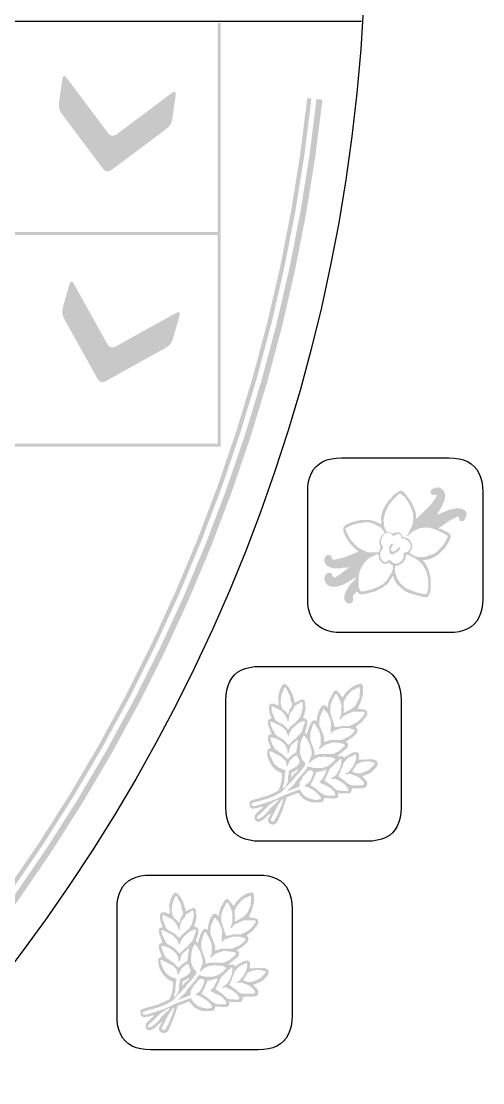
# Model space of a CAD drawing. Header units: millimetres. Extents: x 5 to 414, y 6 to 775.
# Drawn here: x 363.3 to 414.1, y 454.2 to 571.3 of the extents above; entities that cross this region are included whole.
import ezdxf

# ---------------------------------------------------------------- set-up
doc = ezdxf.new("R2010")
doc.units = ezdxf.units.MM
doc.layers.add('CUT', color=1, linetype='Continuous')
doc.layers.add('RASTER', color=7, linetype='Continuous')

msp = doc.modelspace()

# ---------------------------------------------------------------- hatches: boundary and pattern name
at = {"layer": 'RASTER'}
for points in [[(384.962, 571.073), (385.288, 571.073), (385.288, 548.049), (384.962, 548.049)], [(379.857, 563.334), (379.987, 563.422), (380.096, 563.475), (380.185, 563.493), (380.253, 563.476), (380.3, 563.425), (380.327, 563.338), (380.333, 563.217), (380.319, 563.061), (379.955, 560.519), (379.923, 560.349), (379.877, 560.189), (379.816, 560.037), (379.741, 559.893), (379.651, 559.758), (379.547, 559.632), (379.429, 559.514), (379.296, 559.405), (373.284, 554.896), (373.146, 554.806), (373.012, 554.747), (372.883, 554.719), (372.759, 554.721), (372.638, 554.754), (372.522, 554.817), (372.41, 554.911), (372.303, 555.036), (367.794, 561.048), (367.697, 561.19), (367.617, 561.336), (367.552, 561.487), (367.504, 561.642), (367.472, 561.8), (367.456, 561.963), (367.456, 562.13), (367.473, 562.302), (367.836, 564.844), (367.866, 564.998), (367.906, 565.113), (367.956, 565.188), (368.016, 565.224), (368.086, 565.221), (368.166, 565.179), (368.256, 565.098), (368.356, 564.978), (372.865, 558.966), (372.972, 558.841), (373.083, 558.747), (373.2, 558.683), (373.32, 558.65), (373.445, 558.648), (373.574, 558.677), (373.707, 558.736), (373.845, 558.825)], [(395.28, 562.756), (394.491, 556.497), (393.492, 550.267), (392.282, 544.076), (390.863, 537.929), (389.237, 531.833), (387.405, 525.796), (385.37, 519.824), (383.135, 513.925), (380.701, 508.104), (378.071, 502.37), (375.249, 496.727), (372.237, 491.184), (369.04, 485.745), (365.66, 480.418), (362.102, 475.209), (358.369, 470.122), (354.467, 465.165), (350.399, 460.343), (346.17, 455.662), (341.785, 451.126), (337.249, 446.741), (332.568, 442.512), (327.746, 438.444), (322.789, 434.542), (317.702, 430.809), (312.493, 427.251), (307.166, 423.871), (301.727, 420.674), (296.183, 417.662), (290.541, 414.84), (284.807, 412.21), (278.986, 409.776), (273.087, 407.541), (267.115, 405.506), (261.078, 403.674), (254.982, 402.048), (248.835, 400.629), (242.644, 399.419), (236.414, 398.42), (230.155, 397.631), (230.105, 398.096), (236.348, 398.882), (242.562, 399.879), (248.738, 401.086), (254.87, 402.501), (260.95, 404.123), (266.972, 405.95), (272.929, 407.98), (278.813, 410.21), (284.619, 412.638), (290.339, 415.261), (295.968, 418.076), (301.497, 421.08), (306.922, 424.27), (312.236, 427.641), (317.432, 431.19), (322.506, 434.913), (327.451, 438.806), (332.261, 442.864), (336.931, 447.082), (341.455, 451.456), (345.829, 455.98), (350.047, 460.65), (354.105, 465.46), (357.998, 470.405), (361.721, 475.478), (365.27, 480.675), (368.641, 485.989), (371.831, 491.414), (374.835, 496.943), (377.65, 502.572), (380.273, 508.292), (382.701, 514.098), (384.931, 519.982), (386.961, 525.939), (388.787, 531.961), (390.41, 538.041), (391.825, 544.173), (393.032, 550.349), (394.029, 556.563), (394.815, 562.806)], [(396.487, 562.625), (395.693, 556.324), (394.687, 550.055), (393.469, 543.823), (392.041, 537.636), (390.404, 531.5), (388.561, 525.424), (386.513, 519.413), (384.263, 513.475), (381.813, 507.617), (379.166, 501.845), (376.325, 496.166), (373.294, 490.586), (370.076, 485.112), (366.674, 479.751), (363.093, 474.507), (359.336, 469.388), (355.408, 464.398), (351.314, 459.545), (347.057, 454.833), (342.644, 450.267), (338.078, 445.854), (333.366, 441.597), (328.513, 437.503), (323.523, 433.575), (318.404, 429.818), (313.16, 426.237), (307.799, 422.835), (302.325, 419.617), (296.745, 416.586), (291.066, 413.745), (285.294, 411.098), (279.436, 408.648), (273.498, 406.398), (267.487, 404.35), (261.411, 402.507), (255.275, 400.87), (249.088, 399.442), (242.856, 398.224), (236.587, 397.218), (230.286, 396.424), (230.216, 397.074), (236.494, 397.865), (242.742, 398.868), (248.952, 400.081), (255.118, 401.504), (261.232, 403.135), (267.287, 404.972), (273.277, 407.013), (279.194, 409.256), (285.031, 411.697), (290.783, 414.335), (296.443, 417.165), (302.003, 420.186), (307.458, 423.393), (312.801, 426.783), (318.026, 430.352), (323.128, 434.095), (328.1, 438.01), (332.936, 442.09), (337.632, 446.331), (342.182, 450.729), (346.58, 455.279), (350.821, 459.975), (354.901, 464.811), (358.815, 469.783), (362.559, 474.885), (366.128, 480.11), (369.518, 485.453), (372.725, 490.908), (375.746, 496.468), (378.576, 502.128), (381.214, 507.879), (383.655, 513.717), (385.898, 519.634), (387.939, 525.624), (389.776, 531.679), (391.407, 537.793), (392.83, 543.959), (394.043, 550.169), (395.046, 556.417), (395.837, 562.695)], [(361.612, 548.049), (385.288, 548.049), (385.288, 547.723), (361.612, 547.723)], [(384.962, 547.723), (385.288, 547.723), (385.288, 524.699), (384.962, 524.699)], [(380.311, 539.078), (380.451, 539.147), (380.567, 539.185), (380.657, 539.191), (380.722, 539.165), (380.762, 539.107), (380.777, 539.018), (380.766, 538.897), (380.731, 538.745), (380.025, 536.275), (379.97, 536.112), (379.903, 535.959), (379.822, 535.817), (379.728, 535.685), (379.621, 535.563), (379.5, 535.452), (379.367, 535.352), (379.22, 535.261), (372.651, 531.612), (372.502, 531.542), (372.362, 531.501), (372.23, 531.491), (372.107, 531.51), (371.992, 531.559), (371.886, 531.637), (371.788, 531.746), (371.699, 531.884), (368.049, 538.453), (367.972, 538.607), (367.912, 538.763), (367.869, 538.921), (367.842, 539.081), (367.832, 539.243), (367.838, 539.406), (367.861, 539.572), (367.901, 539.739), (368.607, 542.209), (368.657, 542.357), (368.712, 542.465), (368.772, 542.533), (368.836, 542.561), (368.905, 542.548), (368.979, 542.496), (369.057, 542.403), (369.14, 542.27), (372.789, 535.701), (372.878, 535.563), (372.976, 535.454), (373.082, 535.375), (373.197, 535.327), (373.321, 535.307), (373.452, 535.318), (373.593, 535.358), (373.742, 535.429)], [(361.612, 524.699), (385.288, 524.699), (385.288, 524.373), (361.612, 524.373)]]:
    msp.add_hatch(color=7, dxfattribs=at).paths.add_polyline_path(points)
h = msp.add_hatch(color=7, dxfattribs=at)
h.paths.add_polyline_path([(408.944, 519.851), (409.315, 519.87), (409.53, 519.76), (409.791, 519.564), (409.966, 519.219), (409.966, 518.633), (409.901, 518.373), (409.53, 517.572), (409.074, 516.829), (410.422, 517.396), (411.269, 517.591), (411.79, 517.526), (412.135, 517.35), (412.265, 517.22), (412.376, 516.94), (412.226, 516.439), (412.005, 516.204), (411.92, 516.159), (411.575, 516.204), (411.529, 516.615), (411.399, 516.68), (410.533, 516.243), (409.27, 515.358), (409.335, 515.267), (409.445, 515.312), (409.641, 515.247), (410.246, 514.941), (410.572, 514.681), (410.618, 514.401), (410.487, 514.075), (410.246, 513.6), (409.921, 513.144), (409.27, 512.493), (408.664, 512.122), (408.143, 511.926), (407.622, 511.861), (407.557, 511.796), (407.837, 511.49), (408.143, 510.884), (408.404, 509.842), (408.404, 508.605), (408.163, 507.869), (407.948, 507.759), (407.427, 507.824), (406.059, 508.214), (405.454, 508.521), (404.672, 509.237), (404.431, 509.647), (404.256, 510.148), (403.67, 509.237), (403.018, 508.781), (402.283, 508.41), (400.98, 508.084), (400.59, 508.084), (400.283, 508.39), (399.984, 508.104), (399.808, 507.824), (399.873, 507.563), (399.828, 507.283), (399.483, 507.042), (399.137, 507.153), (398.896, 507.498), (398.896, 507.954), (399.027, 508.345), (399.463, 509.081), (400.023, 509.693), (400.179, 509.953), (400.049, 509.927), (399.307, 509.432), (398.701, 509.126), (398.05, 508.931), (397.464, 508.931), (397.054, 509.107), (396.793, 509.432), (396.683, 509.777), (396.793, 510.188), (396.897, 510.344), (397.073, 510.428), (397.269, 510.494), (397.483, 510.383), (397.705, 509.953), (397.79, 509.908), (398.59, 510.409), (399.463, 511.099), (399.092, 511.015), (398.766, 511.015), (398.636, 510.949), (397.659, 510.949), (396.923, 511.255), (396.683, 511.666), (396.683, 511.991), (396.793, 512.206), (396.989, 512.402), (397.203, 512.447), (397.418, 512.336), (397.575, 511.972), (397.659, 511.926), (397.985, 511.926), (398.962, 512.187), (400.134, 512.642), (400.459, 512.838), (400.114, 513.079), (399.593, 513.6), (399.268, 514.055), (399.027, 514.466), (398.766, 515.117), (398.812, 515.527), (399.137, 515.788), (399.548, 515.963), (400.134, 516.159), (400.785, 516.289), (401.697, 516.289), (402.348, 516.094), (402.979, 515.788), (402.934, 516.68), (403.129, 517.331), (403.435, 517.936), (403.696, 518.327), (404.412, 519.109), (405.083, 519.545), (405.363, 519.434), (405.623, 519.174), (406.274, 518.262), (406.711, 517.266), (406.776, 517.005), (406.776, 516.484), (406.841, 516.419), (408.358, 517.897), (408.879, 518.614), (409.055, 518.959), (409.035, 519.069), (408.925, 519.089), (408.794, 519.024), (408.514, 519.069), (408.404, 519.219), (408.404, 519.415), (408.579, 519.695)])
h.paths.add_polyline_path([(405.083, 519.219), (404.868, 519.109), (404.151, 518.392), (403.761, 517.871), (403.39, 517.136), (403.194, 516.159), (403.259, 516.029), (403.259, 515.638), (403.5, 515.032), (403.976, 514.922), (404.236, 514.791), (404.562, 514.922), (404.952, 514.922), (405.167, 514.746), (405.324, 514.446), (405.538, 514.335), (405.734, 514.335), (406.014, 514.16), (406.209, 513.899), (406.385, 513.489), (406.32, 513.098), (406.059, 512.642), (406.645, 512.317), (407.036, 512.187), (407.687, 512.187), (408.749, 512.558), (409.139, 512.818), (409.856, 513.6), (410.292, 514.401), (410.246, 514.55), (409.725, 514.876), (408.729, 515.312), (408.208, 515.442), (407.492, 515.442), (407.036, 515.312), (406.431, 515.006), (405.753, 514.42), (406.385, 515.703), (406.496, 516.439), (406.45, 517.005), (406.19, 517.787), (405.884, 518.327), (405.558, 518.783)], flags=0)
h.paths.add_polyline_path([(400.98, 516.029), (400.85, 515.963), (400.264, 515.898), (399.678, 515.703), (399.072, 515.397), (399.027, 515.247), (399.092, 515.052), (399.463, 514.316), (399.723, 513.925), (400.31, 513.339), (400.57, 513.144), (401.176, 512.838), (401.631, 512.708), (402.608, 512.708), (402.693, 512.753), (402.869, 513.163), (402.869, 513.359), (402.738, 513.749), (402.804, 514.14), (402.979, 514.55), (403.279, 514.837), (403.324, 514.922), (403.279, 515.006), (402.888, 515.462), (402.087, 515.898), (401.566, 516.029)], flags=0)
h.paths.add_polyline_path([(403.715, 514.922), (403.305, 514.746), (403.175, 514.615), (402.934, 514.075), (402.934, 513.684), (403.194, 513.228), (402.869, 512.773), (402.869, 512.187), (403.044, 511.842), (403.324, 511.666), (403.52, 511.666), (403.911, 511.926), (404.217, 511.581), (404.431, 511.47), (404.692, 511.47), (404.972, 511.581), (405.232, 511.776), (405.408, 512.122), (405.428, 512.688), (405.734, 512.708), (405.975, 512.857), (406.19, 513.228), (406.19, 513.554), (405.949, 513.964), (405.538, 514.205), (405.232, 514.225), (405.213, 514.401), (405.037, 514.681), (404.627, 514.726), (404.321, 514.485), (403.995, 514.811)], flags=0)
h.paths.add_polyline_path([(404.06, 513.665), (404.236, 513.684), (404.301, 513.619), (404.041, 513.228), (404.041, 512.903), (404.171, 512.773), (404.516, 512.883), (404.868, 513.248), (405.017, 513.294), (405.083, 513.228), (404.972, 513.014), (404.777, 512.818), (404.301, 512.512), (404.106, 512.512), (403.93, 512.597), (403.845, 512.773), (403.845, 513.294)], flags=0)
h.paths.add_polyline_path([(402.478, 512.512), (401.612, 512.076), (401.026, 511.49), (400.655, 510.819), (400.459, 510.038), (400.459, 509.061), (400.524, 508.735), (400.72, 508.41), (400.98, 508.41), (401.827, 508.605), (402.543, 508.866), (403.084, 509.172), (403.539, 509.562), (404.106, 510.494), (404.236, 510.884), (404.256, 511.229), (404.021, 511.386), (403.845, 511.601), (403.585, 511.47), (403.259, 511.47), (403.044, 511.581), (402.738, 511.926), (402.654, 512.493)], flags=0)
h.paths.add_polyline_path([(405.799, 512.447), (405.714, 512.402), (405.604, 511.991), (405.363, 511.581), (404.822, 511.275), (404.542, 511.229), (404.497, 511.145), (404.451, 510.93), (404.497, 510.494), (404.692, 509.908), (404.998, 509.367), (405.389, 508.976), (405.779, 508.716), (406.906, 508.28), (407.883, 508.084), (408.013, 508.214), (408.143, 508.735), (408.143, 509.712), (407.948, 510.559), (407.511, 511.36), (407.121, 511.75), (406.665, 512.076), (405.929, 512.447)], flags=0)
h = msp.add_hatch(color=7, dxfattribs=at)
h.paths.add_polyline_path([(392.217, 498.218), (392.544, 498.103), (392.871, 497.694), (393.174, 497.097), (393.444, 496.14), (394.237, 496.525), (394.425, 496.467), (394.564, 496.279), (394.564, 495.87), (394.646, 495.625), (394.482, 494.807), (394.319, 494.48), (394.671, 494.341), (394.81, 494.153), (394.81, 493.662), (394.564, 492.926), (394.621, 492.738), (394.752, 492.623), (395.055, 493.58), (395.276, 494.014), (395.546, 494.235), (395.848, 494.096), (395.955, 494.807), (396.118, 495.298), (396.421, 495.813), (396.691, 495.87), (396.911, 495.764), (396.96, 495.65), (397.075, 495.65), (397.181, 496.361), (397.729, 497.367), (397.999, 497.506), (398.105, 497.449), (398.711, 496.713), (398.956, 497.122), (399.61, 497.776), (400.126, 498.079), (400.698, 498.242), (400.804, 498.185), (400.943, 497.997), (400.943, 497.097), (400.698, 496.197), (400.371, 495.543), (400.453, 495.461), (401.107, 495.38), (401.377, 495.241), (401.434, 494.889), (401.213, 494.455), (401.001, 494.259), (400.886, 494.047), (400.183, 493.523), (400.183, 493.392), (400.371, 493.171), (400.232, 492.738), (399.823, 492.329), (399.12, 491.887), (399.087, 491.806), (399.308, 491.618), (399.308, 491.372), (399.169, 491.102), (398.105, 490.252), (398.408, 490.227), (398.572, 490.309), (398.874, 490.088), (399.798, 490.636), (400.289, 490.718), (400.534, 490.473), (400.477, 489.843), (402.088, 489.9), (402.522, 489.679), (402.579, 489.328), (402.44, 489.058), (401.786, 488.403), (400.862, 488.019), (401.295, 487.553), (401.434, 487.283), (401.377, 486.931), (401.189, 486.792), (400.862, 486.71), (399.798, 486.71), (399.717, 486.629), (399.659, 486.277), (399.471, 486.138), (398.408, 486.138), (398.245, 486.22), (398.187, 486.195), (398.245, 486.056), (398.187, 485.705), (397.836, 485.565), (396.691, 485.647), (396.584, 485.263), (396.363, 485.157), (395.3, 485.157), (394.973, 485.238), (394.376, 485.541), (393.804, 486.195), (392.544, 485.705), (392.111, 484.339), (391.563, 483.087), (391.399, 482.842), (391.129, 482.703), (390.884, 482.703), (390.614, 482.842), (390.475, 483.112), (390.475, 483.276), (390.859, 483.987), (390.369, 483.627), (390.009, 483.251), (389.575, 483.03), (389.33, 483.03), (389.109, 483.136), (389.003, 483.357), (389.06, 483.791), (389.96, 484.641), (389.739, 484.666), (389.33, 484.502), (389.003, 484.502), (388.839, 484.421), (388.488, 484.641), (388.43, 485.157), (388.488, 485.263), (388.758, 485.402), (390.475, 485.893), (391.645, 486.441), (391.865, 487.038), (392.029, 487.855), (392.029, 488.346), (391.432, 488.649), (390.941, 489.139), (390.557, 489.818), (390.393, 490.391), (390.45, 490.988), (390.802, 491.127), (390.475, 492.026), (390.475, 492.435), (390.532, 492.542), (390.884, 492.681), (390.475, 493.744), (390.475, 494.153), (390.532, 494.259), (390.884, 494.398), (390.639, 495.052), (390.581, 495.65), (390.639, 495.87), (390.802, 496.034), (391.129, 496.034), (391.677, 495.813), (391.62, 496.852), (391.784, 497.506), (392.086, 498.103)])
h.paths.add_polyline_path([(400.592, 497.89), (399.692, 497.449), (399.12, 496.794), (398.817, 496.197), (398.817, 495.543), (398.899, 495.38), (398.817, 495.216), (398.842, 494.995), (399.659, 495.437), (400.15, 495.846), (400.616, 496.852), (400.534, 497.015), (400.616, 497.179)], flags=0)
h.paths.add_polyline_path([(392.356, 497.833), (392.192, 497.588), (391.947, 496.852), (391.865, 496.116), (392.086, 495.437), (392.462, 495.159), (392.577, 494.946), (392.683, 494.889), (392.765, 494.971), (392.871, 495.437), (393.092, 495.707), (393.149, 496.173), (393.01, 496.197), (392.929, 496.852), (392.462, 497.776)], flags=0)
h.paths.add_polyline_path([(397.999, 497.097), (397.893, 497.04), (397.508, 496.279), (397.345, 495.707), (397.345, 495.052), (397.86, 493.441), (398.408, 493.499), (398.572, 493.58), (399.471, 493.58), (400.395, 494.047), (400.804, 494.455), (401.131, 494.946), (401.131, 495.077), (401.025, 495.134), (399.798, 495.134), (398.956, 494.75), (398.711, 494.586), (398.514, 494.292), (398.384, 494.292), (398.351, 494.374), (398.572, 494.889), (398.572, 495.952), (398.351, 496.549), (398.105, 497.04)], flags=0)
h.paths.add_polyline_path([(394.073, 496.197), (393.934, 496.091), (393.967, 495.977), (393.828, 496.034), (393.395, 495.731), (393.362, 495.519), (392.986, 495.077), (392.847, 494.807), (392.74, 494.014), (392.601, 494.153), (392.601, 494.316), (392.381, 494.75), (391.972, 495.241), (390.908, 495.764), (390.884, 495.216), (391.268, 494.292), (391.514, 494.047), (392.217, 493.687), (392.659, 493.229), (392.789, 493.229), (392.904, 493.441), (393.689, 494.128), (394.073, 494.644), (394.319, 495.543), (394.319, 496.116), (394.237, 496.197)], flags=0)
h.paths.add_polyline_path([(396.609, 495.461), (396.2, 494.562), (396.118, 493.744), (396.609, 492.517), (396.691, 492.19), (396.633, 491.806), (397.427, 492.026), (398.572, 492.026), (399.414, 492.411), (399.905, 492.82), (400.044, 493.09), (399.962, 493.171), (399.389, 493.335), (398.572, 493.335), (397.729, 493.032), (397.369, 492.705), (397.427, 493.989), (397.345, 494.316), (397.042, 494.995)], flags=0)
h.paths.add_polyline_path([(394.482, 494.153), (393.885, 493.932), (393.149, 493.278), (392.847, 492.763), (392.74, 492.378), (392.462, 493.032), (391.972, 493.523), (391.047, 493.989), (390.802, 494.071), (390.72, 493.989), (390.884, 493.417), (391.35, 492.574), (392.217, 492.051), (392.74, 491.479), (393.313, 492.051), (393.526, 492.165), (394.18, 492.902), (394.564, 493.989)], flags=0)
h.paths.add_polyline_path([(395.603, 493.883), (395.464, 493.744), (395.137, 492.763), (395.137, 492.026), (395.546, 490.963), (395.627, 490.554), (395.57, 490.334), (396.118, 490.473), (397.59, 490.473), (398.269, 490.775), (398.923, 491.348), (398.981, 491.454), (398.817, 491.618), (397.672, 491.781), (396.748, 491.479), (396.143, 490.988), (396.118, 491.209), (396.282, 491.454), (396.282, 492.517), (396.061, 493.114)], flags=0)
h.paths.add_polyline_path([(394.458, 492.493), (394.376, 492.46), (394.237, 492.19), (394.073, 491.699), (393.992, 490.554), (394.294, 489.794), (394.507, 489.597), (394.621, 489.385), (394.507, 489.139), (393.934, 488.403), (393.558, 488.044), (393.444, 487.831), (391.972, 486.277), (391.293, 485.893), (390.475, 485.565), (388.758, 485.075), (388.676, 484.993), (388.7, 484.772), (389.085, 484.748), (389.412, 484.829), (391.129, 485.402), (392.356, 485.974), (393.91, 486.547), (394.049, 486.522), (394.213, 486.195), (394.621, 485.786), (395.055, 485.565), (395.791, 485.402), (396.339, 485.508), (396.224, 485.835), (395.734, 486.326), (395.079, 486.735), (394.482, 486.956), (395.079, 487.422), (395.3, 487.855), (395.464, 488.346), (395.464, 488.51), (395.3, 488.673), (395.055, 488.673), (394.785, 488.534), (394.671, 488.322), (394.376, 488.044), (393.992, 487.365), (393.967, 486.899), (392.544, 486.326), (393.444, 487.258), (393.558, 487.471), (394.589, 488.649), (394.867, 489.107), (395.627, 488.919), (396.445, 488.919), (397.042, 489.139), (397.533, 489.467), (397.917, 489.9), (397.672, 490.064), (397.345, 490.145), (396.854, 490.145), (396.691, 490.227), (396.445, 490.145), (396.036, 490.145), (395.439, 489.843), (394.998, 489.434), (394.998, 489.63), (395.3, 490.391), (395.3, 490.8), (395.03, 491.675), (394.671, 492.296)], flags=0)
h.paths.add_polyline_path([(390.859, 492.329), (390.745, 492.247), (390.802, 492.026), (390.966, 491.536), (391.268, 491.021), (392.135, 490.415), (392.577, 489.957), (392.708, 489.957), (392.986, 490.252), (393.607, 490.693), (393.804, 492.084), (392.986, 491.397), (392.765, 490.636), (392.683, 490.554), (392.601, 490.636), (392.601, 491.045), (392.381, 491.479), (391.972, 491.887), (391.375, 492.19)], flags=0)
h.paths.add_polyline_path([(390.72, 490.8), (390.639, 490.718), (390.72, 490.309), (391.187, 489.385), (391.677, 488.976), (392.381, 488.698), (392.438, 488.592), (392.356, 488.428), (392.274, 487.283), (392.111, 486.792), (392.192, 486.71), (392.462, 486.931), (392.683, 487.447), (392.683, 488.019), (392.765, 488.183), (392.789, 488.649), (393.689, 489.139), (393.992, 489.573), (393.722, 490.284), (393.583, 490.309), (393.231, 490.088), (392.904, 489.761), (392.626, 489.107), (392.52, 489.246), (392.52, 489.491), (392.381, 489.761), (391.972, 490.17)], flags=0)
h.paths.add_polyline_path([(400.183, 490.448), (399.365, 490.088), (398.874, 489.597), (398.245, 488.019), (399.005, 487.471), (399.201, 487.258), (399.471, 487.119), (399.717, 487.038), (400.862, 487.038), (401.082, 487.144), (401.05, 487.308), (400.886, 487.553), (400.395, 487.962), (399.635, 488.264), (399.226, 488.264), (399.062, 488.183), (398.981, 488.264), (399.332, 488.485), (399.823, 489.058), (400.126, 489.736), (400.207, 490.064)], flags=0)
h.paths.add_polyline_path([(398.49, 489.982), (397.32, 488.861), (396.715, 487.553), (397.533, 486.98), (397.893, 486.604), (398.163, 486.465), (399.144, 486.383), (399.365, 486.49), (399.25, 486.735), (399.005, 487.062), (398.596, 487.389), (397.836, 487.774), (397.451, 487.635), (397.566, 487.88), (397.778, 487.994), (398.105, 488.322), (398.408, 488.919), (398.572, 489.491), (398.572, 489.9)], flags=0)
h.paths.add_polyline_path([(401.107, 489.655), (400.698, 489.573), (400.265, 489.352), (399.741, 488.534), (400.289, 488.346), (400.698, 488.346), (401.622, 488.731), (402.195, 489.303), (402.252, 489.409), (402.195, 489.516), (401.679, 489.655)], flags=0)
h.paths.add_polyline_path([(393.804, 488.812), (393.068, 488.371), (393.035, 487.962), (393.149, 487.962), (393.231, 488.125), (393.771, 488.649)], flags=0)
h.paths.add_polyline_path([(396.854, 488.755), (396.445, 488.592), (395.816, 488.485), (395.546, 487.774), (395.161, 487.062), (395.897, 486.571), (396.175, 486.277), (396.691, 485.974), (396.936, 485.893), (397.836, 485.893), (397.917, 486.056), (397.778, 486.326), (397.369, 486.735), (396.118, 487.365), (396.552, 487.831), (396.936, 488.673)], flags=0)
h.paths.add_polyline_path([(391.62, 485.484), (390.614, 484.854), (389.763, 483.987), (389.305, 483.627), (389.273, 483.382), (389.469, 483.3), (390.009, 483.66), (390.581, 484.232), (390.696, 484.445), (391.645, 485.377)], flags=0)
h.paths.add_polyline_path([(392.111, 485.484), (392.004, 485.426), (391.595, 484.854), (390.802, 483.276), (390.859, 483.087), (390.966, 483.03), (391.154, 483.087), (391.538, 483.766), (391.947, 484.748), (392.168, 485.426)], flags=0)
h = msp.add_hatch(color=7, dxfattribs=at)
h.paths.add_polyline_path([(380.217, 475.218), (380.544, 475.103), (380.871, 474.694), (381.174, 474.097), (381.444, 473.14), (382.237, 473.525), (382.425, 473.467), (382.564, 473.279), (382.564, 472.87), (382.646, 472.625), (382.482, 471.807), (382.319, 471.48), (382.671, 471.341), (382.81, 471.153), (382.81, 470.662), (382.564, 469.926), (382.621, 469.738), (382.752, 469.623), (383.055, 470.58), (383.276, 471.014), (383.546, 471.235), (383.848, 471.096), (383.955, 471.807), (384.118, 472.298), (384.421, 472.813), (384.691, 472.87), (384.911, 472.764), (384.96, 472.65), (385.075, 472.65), (385.181, 473.361), (385.729, 474.367), (385.999, 474.506), (386.105, 474.449), (386.711, 473.713), (386.956, 474.122), (387.61, 474.776), (388.126, 475.079), (388.698, 475.242), (388.804, 475.185), (388.943, 474.997), (388.943, 474.097), (388.698, 473.197), (388.371, 472.543), (388.453, 472.461), (389.107, 472.38), (389.377, 472.241), (389.434, 471.889), (389.213, 471.455), (389.001, 471.259), (388.886, 471.047), (388.183, 470.523), (388.183, 470.392), (388.371, 470.171), (388.232, 469.738), (387.823, 469.329), (387.12, 468.887), (387.087, 468.806), (387.308, 468.618), (387.308, 468.372), (387.169, 468.102), (386.105, 467.252), (386.408, 467.227), (386.572, 467.309), (386.874, 467.088), (387.798, 467.636), (388.289, 467.718), (388.534, 467.473), (388.477, 466.843), (390.088, 466.9), (390.522, 466.679), (390.579, 466.328), (390.44, 466.058), (389.786, 465.403), (388.862, 465.019), (389.295, 464.553), (389.434, 464.283), (389.377, 463.931), (389.189, 463.792), (388.862, 463.71), (387.798, 463.71), (387.717, 463.629), (387.659, 463.277), (387.471, 463.138), (386.408, 463.138), (386.245, 463.22), (386.187, 463.195), (386.245, 463.056), (386.187, 462.705), (385.836, 462.565), (384.691, 462.647), (384.584, 462.263), (384.363, 462.157), (383.3, 462.157), (382.973, 462.238), (382.376, 462.541), (381.804, 463.195), (380.544, 462.705), (380.111, 461.339), (379.563, 460.087), (379.399, 459.842), (379.129, 459.703), (378.884, 459.703), (378.614, 459.842), (378.475, 460.112), (378.475, 460.276), (378.859, 460.987), (378.369, 460.627), (378.009, 460.251), (377.575, 460.03), (377.33, 460.03), (377.109, 460.136), (377.003, 460.357), (377.06, 460.791), (377.96, 461.641), (377.739, 461.666), (377.33, 461.502), (377.003, 461.502), (376.839, 461.421), (376.488, 461.641), (376.43, 462.157), (376.488, 462.263), (376.758, 462.402), (378.475, 462.893), (379.645, 463.441), (379.865, 464.038), (380.029, 464.855), (380.029, 465.346), (379.432, 465.649), (378.941, 466.139), (378.557, 466.818), (378.393, 467.391), (378.45, 467.988), (378.802, 468.127), (378.475, 469.026), (378.475, 469.435), (378.532, 469.542), (378.884, 469.681), (378.475, 470.744), (378.475, 471.153), (378.532, 471.259), (378.884, 471.398), (378.639, 472.052), (378.581, 472.65), (378.639, 472.87), (378.802, 473.034), (379.129, 473.034), (379.677, 472.813), (379.62, 473.852), (379.784, 474.506), (380.086, 475.103)])
h.paths.add_polyline_path([(388.592, 474.89), (387.692, 474.449), (387.12, 473.794), (386.817, 473.197), (386.817, 472.543), (386.899, 472.38), (386.817, 472.216), (386.842, 471.995), (387.659, 472.437), (388.15, 472.846), (388.616, 473.852), (388.534, 474.015), (388.616, 474.179)], flags=0)
h.paths.add_polyline_path([(380.356, 474.833), (380.192, 474.588), (379.947, 473.852), (379.865, 473.116), (380.086, 472.437), (380.462, 472.159), (380.577, 471.946), (380.683, 471.889), (380.765, 471.971), (380.871, 472.437), (381.092, 472.707), (381.149, 473.173), (381.01, 473.197), (380.929, 473.852), (380.462, 474.776)], flags=0)
h.paths.add_polyline_path([(385.999, 474.097), (385.893, 474.04), (385.508, 473.279), (385.345, 472.707), (385.345, 472.052), (385.86, 470.441), (386.408, 470.499), (386.572, 470.58), (387.471, 470.58), (388.395, 471.047), (388.804, 471.455), (389.131, 471.946), (389.131, 472.077), (389.025, 472.134), (387.798, 472.134), (386.956, 471.75), (386.711, 471.586), (386.514, 471.292), (386.384, 471.292), (386.351, 471.374), (386.572, 471.889), (386.572, 472.952), (386.351, 473.549), (386.105, 474.04)], flags=0)
h.paths.add_polyline_path([(382.073, 473.197), (381.934, 473.091), (381.967, 472.977), (381.828, 473.034), (381.395, 472.731), (381.362, 472.519), (380.986, 472.077), (380.847, 471.807), (380.74, 471.014), (380.601, 471.153), (380.601, 471.316), (380.381, 471.75), (379.972, 472.241), (378.908, 472.764), (378.884, 472.216), (379.268, 471.292), (379.514, 471.047), (380.217, 470.687), (380.659, 470.229), (380.789, 470.229), (380.904, 470.441), (381.689, 471.128), (382.073, 471.644), (382.319, 472.543), (382.319, 473.116), (382.237, 473.197)], flags=0)
h.paths.add_polyline_path([(384.609, 472.461), (384.2, 471.562), (384.118, 470.744), (384.609, 469.517), (384.691, 469.19), (384.633, 468.806), (385.427, 469.026), (386.572, 469.026), (387.414, 469.411), (387.905, 469.82), (388.044, 470.09), (387.962, 470.171), (387.389, 470.335), (386.572, 470.335), (385.729, 470.032), (385.369, 469.705), (385.427, 470.989), (385.345, 471.316), (385.042, 471.995)], flags=0)
h.paths.add_polyline_path([(382.482, 471.153), (381.885, 470.932), (381.149, 470.278), (380.847, 469.763), (380.74, 469.378), (380.462, 470.032), (379.972, 470.523), (379.047, 470.989), (378.802, 471.071), (378.72, 470.989), (378.884, 470.417), (379.35, 469.574), (380.217, 469.051), (380.74, 468.479), (381.313, 469.051), (381.526, 469.165), (382.18, 469.902), (382.564, 470.989)], flags=0)
h.paths.add_polyline_path([(383.603, 470.883), (383.464, 470.744), (383.137, 469.763), (383.137, 469.026), (383.546, 467.963), (383.627, 467.554), (383.57, 467.334), (384.118, 467.473), (385.59, 467.473), (386.269, 467.775), (386.923, 468.348), (386.981, 468.454), (386.817, 468.618), (385.672, 468.781), (384.748, 468.479), (384.143, 467.988), (384.118, 468.209), (384.282, 468.454), (384.282, 469.517), (384.061, 470.114)], flags=0)
h.paths.add_polyline_path([(382.458, 469.493), (382.376, 469.46), (382.237, 469.19), (382.073, 468.699), (381.992, 467.554), (382.294, 466.794), (382.507, 466.597), (382.621, 466.385), (382.507, 466.139), (381.934, 465.403), (381.558, 465.044), (381.444, 464.831), (379.972, 463.277), (379.293, 462.893), (378.475, 462.565), (376.758, 462.075), (376.676, 461.993), (376.7, 461.772), (377.085, 461.748), (377.412, 461.829), (379.129, 462.402), (380.356, 462.974), (381.91, 463.547), (382.049, 463.522), (382.213, 463.195), (382.621, 462.786), (383.055, 462.565), (383.791, 462.402), (384.339, 462.508), (384.224, 462.835), (383.734, 463.326), (383.079, 463.735), (382.482, 463.956), (383.079, 464.422), (383.3, 464.855), (383.464, 465.346), (383.464, 465.51), (383.3, 465.673), (383.055, 465.673), (382.785, 465.534), (382.671, 465.322), (382.376, 465.044), (381.992, 464.365), (381.967, 463.899), (380.544, 463.326), (381.444, 464.258), (381.558, 464.471), (382.589, 465.649), (382.867, 466.107), (383.627, 465.919), (384.445, 465.919), (385.042, 466.139), (385.533, 466.467), (385.917, 466.9), (385.672, 467.064), (385.345, 467.145), (384.854, 467.145), (384.691, 467.227), (384.445, 467.145), (384.036, 467.145), (383.439, 466.843), (382.998, 466.434), (382.998, 466.63), (383.3, 467.391), (383.3, 467.8), (383.03, 468.675), (382.671, 469.296)], flags=0)
h.paths.add_polyline_path([(378.859, 469.329), (378.745, 469.247), (378.802, 469.026), (378.966, 468.536), (379.268, 468.021), (380.135, 467.415), (380.577, 466.957), (380.708, 466.957), (380.986, 467.252), (381.607, 467.693), (381.804, 469.084), (380.986, 468.397), (380.765, 467.636), (380.683, 467.554), (380.601, 467.636), (380.601, 468.045), (380.381, 468.479), (379.972, 468.887), (379.375, 469.19)], flags=0)
h.paths.add_polyline_path([(378.72, 467.8), (378.639, 467.718), (378.72, 467.309), (379.187, 466.385), (379.677, 465.976), (380.381, 465.698), (380.438, 465.592), (380.356, 465.428), (380.274, 464.283), (380.111, 463.792), (380.192, 463.71), (380.462, 463.931), (380.683, 464.447), (380.683, 465.019), (380.765, 465.183), (380.789, 465.649), (381.689, 466.139), (381.992, 466.573), (381.722, 467.284), (381.583, 467.309), (381.231, 467.088), (380.904, 466.761), (380.626, 466.107), (380.52, 466.246), (380.52, 466.491), (380.381, 466.761), (379.972, 467.17)], flags=0)
h.paths.add_polyline_path([(388.183, 467.448), (387.365, 467.088), (386.874, 466.597), (386.245, 465.019), (387.005, 464.471), (387.201, 464.258), (387.471, 464.119), (387.717, 464.038), (388.862, 464.038), (389.082, 464.144), (389.05, 464.308), (388.886, 464.553), (388.395, 464.962), (387.635, 465.264), (387.226, 465.264), (387.062, 465.183), (386.981, 465.264), (387.332, 465.485), (387.823, 466.058), (388.126, 466.736), (388.207, 467.064)], flags=0)
h.paths.add_polyline_path([(386.49, 466.982), (385.32, 465.861), (384.715, 464.553), (385.533, 463.98), (385.893, 463.604), (386.163, 463.465), (387.144, 463.383), (387.365, 463.49), (387.25, 463.735), (387.005, 464.062), (386.596, 464.389), (385.836, 464.774), (385.451, 464.635), (385.566, 464.88), (385.778, 464.994), (386.105, 465.322), (386.408, 465.919), (386.572, 466.491), (386.572, 466.9)], flags=0)
h.paths.add_polyline_path([(389.107, 466.655), (388.698, 466.573), (388.265, 466.352), (387.741, 465.534), (388.289, 465.346), (388.698, 465.346), (389.622, 465.731), (390.195, 466.303), (390.252, 466.409), (390.195, 466.516), (389.679, 466.655)], flags=0)
h.paths.add_polyline_path([(381.804, 465.812), (381.068, 465.371), (381.035, 464.962), (381.149, 464.962), (381.231, 465.125), (381.771, 465.649)], flags=0)
h.paths.add_polyline_path([(384.854, 465.755), (384.445, 465.592), (383.816, 465.485), (383.546, 464.774), (383.161, 464.062), (383.897, 463.571), (384.175, 463.277), (384.691, 462.974), (384.936, 462.893), (385.836, 462.893), (385.917, 463.056), (385.778, 463.326), (385.369, 463.735), (384.118, 464.365), (384.552, 464.831), (384.936, 465.673)], flags=0)
h.paths.add_polyline_path([(379.62, 462.484), (378.614, 461.854), (377.763, 460.987), (377.305, 460.627), (377.273, 460.382), (377.469, 460.3), (378.009, 460.66), (378.581, 461.232), (378.696, 461.445), (379.645, 462.377)], flags=0)
h.paths.add_polyline_path([(380.111, 462.484), (380.004, 462.426), (379.595, 461.854), (378.802, 460.276), (378.859, 460.087), (378.966, 460.03), (379.154, 460.087), (379.538, 460.766), (379.947, 461.748), (380.168, 462.426)], flags=0)

# ---------------------------------------------------------------- linework, layer by layer
at = {"layer": 'CUT'}
msp.add_lwpolyline([(400.779, 571.236), (353.836, 571.236), (353.836, 567.29), (354.613, 566.217), (355.091, 564.981), (355.236, 563.665), (355.04, 562.355), (354.515, 561.138), (353.697, 560.097), (352.64, 559.299), (351.414, 558.798), (350.1, 558.627), (348.786, 558.798), (347.56, 559.299), (346.503, 560.097), (345.685, 561.138), (345.16, 562.355), (344.964, 563.665), (345.109, 564.981), (345.587, 566.217), (346.364, 567.29), (346.364, 571.236), (307.136, 571.236), (307.136, 575.182)], dxfattribs=at)
for points in [[(394.863, 519.403), (394.888, 519.988), (394.965, 520.528), (395.094, 521.019), (395.277, 521.462), (395.513, 521.855), (395.802, 522.198), (396.145, 522.487), (396.538, 522.723), (396.981, 522.906), (397.472, 523.035), (398.012, 523.112), (398.597, 523.138), (410.404, 523.138), (410.988, 523.112), (411.528, 523.035), (412.019, 522.906), (412.462, 522.723), (412.856, 522.487), (413.198, 522.198), (413.488, 521.855), (413.724, 521.462), (413.906, 521.019), (414.035, 520.528), (414.112, 519.988), (414.138, 519.403), (414.138, 507.596), (414.112, 507.012), (414.035, 506.472), (413.906, 505.981), (413.724, 505.538), (413.488, 505.144), (413.198, 504.802), (412.856, 504.512), (412.462, 504.276), (412.019, 504.094), (411.528, 503.965), (410.988, 503.888), (410.404, 503.862), (398.597, 503.862), (398.012, 503.888), (397.472, 503.965), (396.981, 504.094), (396.538, 504.276), (396.145, 504.512), (395.802, 504.802), (395.513, 505.144), (395.277, 505.538), (395.094, 505.981), (394.965, 506.472), (394.888, 507.012), (394.863, 507.596)], [(385.863, 496.403), (385.888, 496.988), (385.965, 497.528), (386.094, 498.019), (386.277, 498.462), (386.513, 498.855), (386.802, 499.198), (387.145, 499.487), (387.538, 499.723), (387.981, 499.906), (388.472, 500.035), (389.012, 500.112), (389.597, 500.138), (401.404, 500.138), (401.988, 500.112), (402.528, 500.035), (403.019, 499.906), (403.462, 499.723), (403.856, 499.487), (404.198, 499.198), (404.488, 498.855), (404.724, 498.462), (404.906, 498.019), (405.035, 497.528), (405.112, 496.988), (405.138, 496.403), (405.138, 484.596), (405.112, 484.012), (405.035, 483.472), (404.906, 482.981), (404.724, 482.538), (404.488, 482.144), (404.198, 481.802), (403.856, 481.512), (403.462, 481.276), (403.019, 481.094), (402.528, 480.965), (401.988, 480.888), (401.404, 480.862), (389.597, 480.862), (389.012, 480.888), (388.472, 480.965), (387.981, 481.094), (387.538, 481.276), (387.145, 481.512), (386.802, 481.802), (386.513, 482.144), (386.277, 482.538), (386.094, 482.981), (385.965, 483.472), (385.888, 484.012), (385.863, 484.596)], [(373.863, 473.403), (373.888, 473.988), (373.965, 474.528), (374.094, 475.019), (374.277, 475.462), (374.513, 475.855), (374.802, 476.198), (375.145, 476.487), (375.538, 476.723), (375.981, 476.906), (376.472, 477.035), (377.012, 477.112), (377.597, 477.138), (389.404, 477.138), (389.988, 477.112), (390.528, 477.035), (391.019, 476.906), (391.462, 476.723), (391.856, 476.487), (392.198, 476.198), (392.488, 475.855), (392.724, 475.462), (392.906, 475.019), (393.035, 474.528), (393.112, 473.988), (393.138, 473.403), (393.138, 461.596), (393.112, 461.012), (393.035, 460.472), (392.906, 459.981), (392.724, 459.538), (392.488, 459.144), (392.198, 458.802), (391.856, 458.512), (391.462, 458.276), (391.019, 458.094), (390.528, 457.965), (389.988, 457.888), (389.404, 457.862), (377.597, 457.862), (377.012, 457.888), (376.472, 457.965), (375.981, 458.094), (375.538, 458.276), (375.145, 458.512), (374.802, 458.802), (374.513, 459.144), (374.277, 459.538), (374.094, 459.981), (373.965, 460.472), (373.888, 461.012), (373.863, 461.596)]]:
    msp.add_lwpolyline(points, close=True, dxfattribs=at)
msp.add_circle((210, 582.911), 191.273, dxfattribs=at)

doc.saveas('drawing.dxf')
